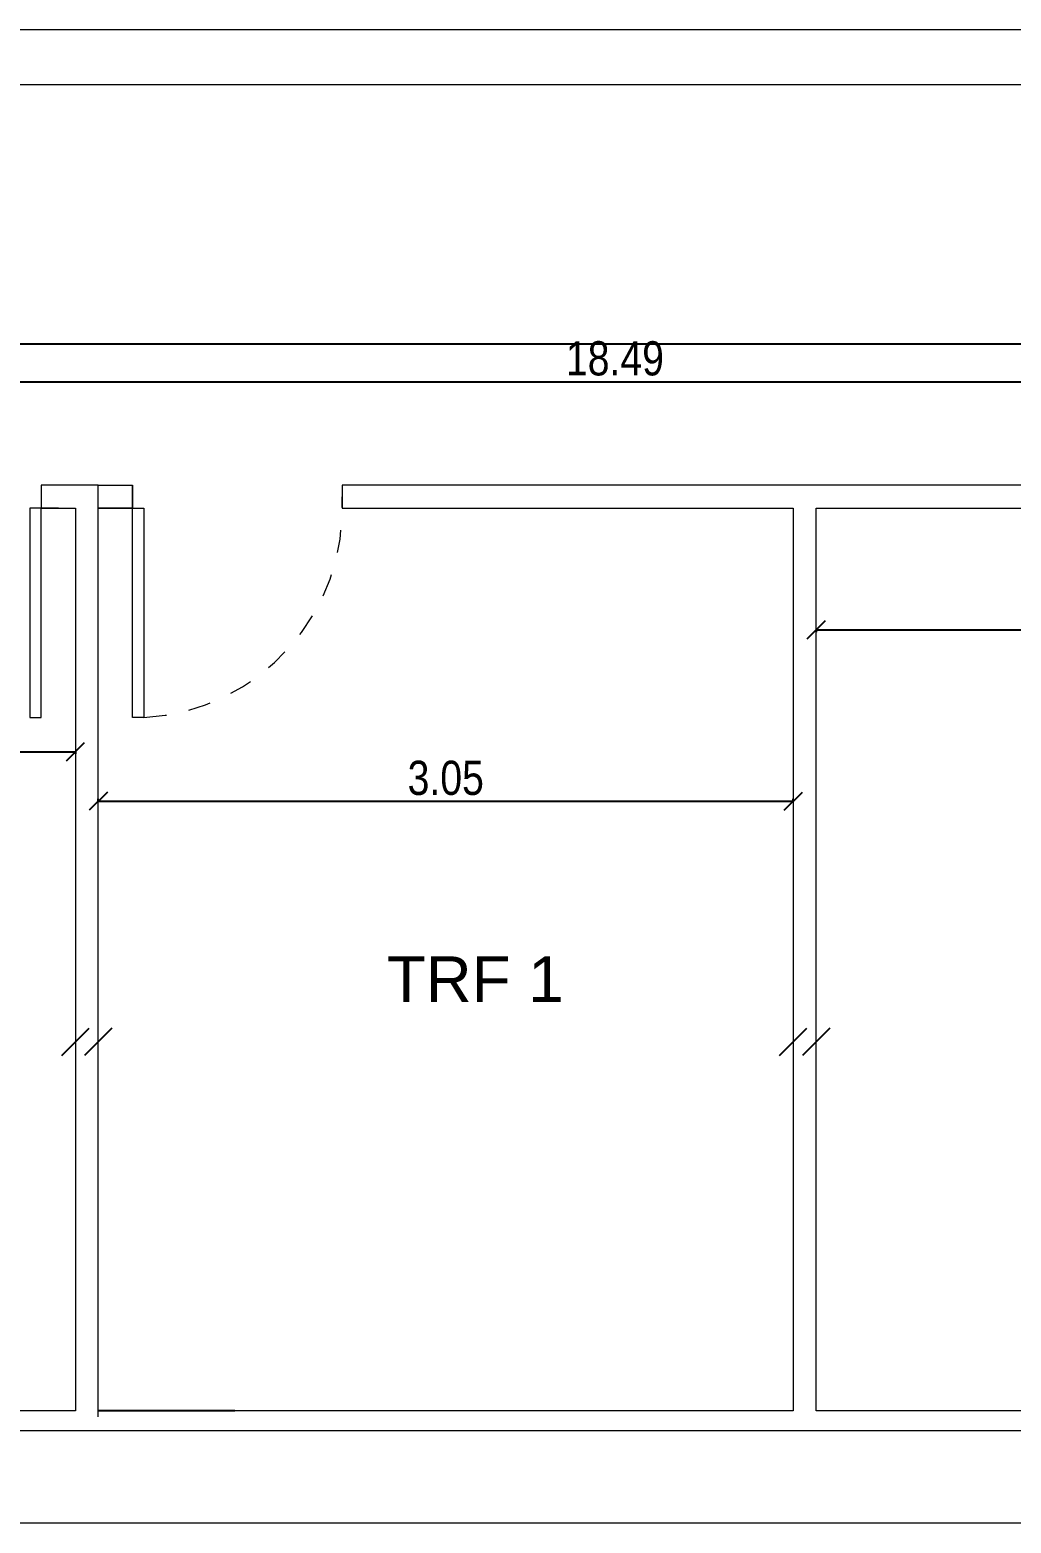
# Model space of a CAD drawing. Header units: millimetres. Extents: x 38 to 139, y 58 to 123.
# Drawn here: x 74.08 to 78.38, y 77.92 to 84.47 of the extents above; entities that cross this region are included whole.
import ezdxf

# ---------------------------------------------------------------- set-up
doc = ezdxf.new("R2010")
doc.units = ezdxf.units.MM
doc.linetypes.add('Dash 1_16_', pattern=[0.003174, 0.001587, -0.001587])
for name, color, linetype, lineweight in [('A-DOORSYM', 7, 'Continuous', 9), ('A-WALL', 7, 'Continuous', 9), ('DIMENSION', 1, 'Continuous', 25)]:
    doc.layers.add(name, color=color, linetype=linetype, lineweight=lineweight)
for name, color, linetype in [('EQ-Sanitario', 7, 'Continuous'), ('estructura', 7, 'Continuous'), ('Sectores', 3, 'Continuous')]:
    doc.layers.add(name, color=color, linetype=linetype)
doc.styles.add('ARIALNARROW', font='ARIALN.TTF')
doc.styles.add('MtXpl_Arial_Unicode_', font='ARIALUNI.ttf')
doc.dimstyles.new('C', dxfattribs={"dimscale": 1.5, "dimtxt": 0.15, "dimasz": 0.08, "dimexe": 0.01, "dimexo": 0, "dimgap": 0.025, "dimtad": 1, "dimzin": 0, "dimdsep": 46, "dimtxsty": 'ARIALNARROW', "dimblk": 'OBLIQUE', "dimcen": 0, "dimclrd": 256, "dimclre": 256, "dimclrt": 256, "dimadec": 0, "dimazin": 0, "dimtfac": 1.666667, "dimtofl": 0, "dimtmove": 0, "dimatfit": 0, "dimldrblk": 'OBLIQUE', "dimfxl": 0.1, "dimtolj": 1, "dimtzin": 0, "dimarcsym": 0})

# ---------------------------------------------------------------- blocks, each defined once
blk = doc.blocks.new('_Oblique')
at = {"layer": 'estructura', "color": 0, "lineweight": -2}
blk.add_line((-0.5, -0.5), (0.5, 0.5), dxfattribs=at)
blk = doc.blocks.new('*D84')
at = {"layer": 'Defpoints', "color": 0}
for p in [(49.513287, 83.973709), (85.888382, 83.695606), (85.888382, 83.095606)]:
    blk.add_point(p, dxfattribs=at)
at = {"layer": 'DIMENSION', "lineweight": -2}
for p, q in [((49.513287, 83.973709), (49.513287, 83.085606)), ((85.888382, 83.695606), (85.888382, 83.085606)), ((49.513287, 83.095606), (85.888382, 83.095606))]:
    blk.add_line(p, q, dxfattribs=at)
at = {"layer": 'DIMENSION', "lineweight": -2, "xscale": 0.08, "yscale": 0.08, "zscale": 0.08, "rotation": 180}
blk.add_blockref('_Oblique', (49.513287, 83.095606), dxfattribs=at)
at = {"layer": 'DIMENSION', "lineweight": -2, "xscale": 0.08, "yscale": 0.08, "zscale": 0.08}
blk.add_blockref('_Oblique', (85.888382, 83.095606), dxfattribs=at)
at = {"layer": 'DIMENSION', "insert": (67.700834, 83.197182), "char_height": 0.15, "attachment_point": 5, "style": 'ARIALNARROW'}
blk.add_mtext('\\A1;36.38', dxfattribs=at)
blk = doc.blocks.new('*D97')
at = {"layer": 'Defpoints', "color": 0}
for p in [(85.888382, 82.92871), (85.888382, 82.62871), (67.398382, 82.47371)]:
    blk.add_point(p, dxfattribs=at)
at = {"layer": 'DIMENSION', "lineweight": -2}
for p, q in [((67.398382, 82.47371), (67.398382, 82.93871)), ((67.398382, 82.92871), (85.888382, 82.92871)), ((85.888382, 82.62871), (85.888382, 82.93871))]:
    blk.add_line(p, q, dxfattribs=at)
at = {"layer": 'DIMENSION', "lineweight": -2, "xscale": 0.08, "yscale": 0.08, "zscale": 0.08, "rotation": 180}
blk.add_blockref('_Oblique', (67.398382, 82.92871), dxfattribs=at)
at = {"layer": 'DIMENSION', "lineweight": -2, "xscale": 0.08, "yscale": 0.08, "zscale": 0.08}
blk.add_blockref('_Oblique', (85.888382, 82.92871), dxfattribs=at)
at = {"layer": 'DIMENSION', "insert": (76.643382, 83.030286), "char_height": 0.15, "attachment_point": 5, "style": 'ARIALNARROW'}
blk.add_mtext('\\A1;18.49', dxfattribs=at)
blk = doc.blocks.new('*D98')
at = {"layer": 'Defpoints', "color": 0}
for p in [(69.913382, 81.838709), (74.275882, 81.303787), (74.275882, 81.303787)]:
    blk.add_point(p, dxfattribs=at)
at = {"layer": 'DIMENSION', "lineweight": -2}
for p, q in [((69.913382, 81.838709), (69.913382, 81.293787)), ((69.913382, 81.303787), (74.275882, 81.303787)), ((74.275882, 81.303787), (74.275882, 81.293787))]:
    blk.add_line(p, q, dxfattribs=at)
at = {"layer": 'DIMENSION', "lineweight": -2, "xscale": 0.08, "yscale": 0.08, "zscale": 0.08, "rotation": 180}
blk.add_blockref('_Oblique', (69.913382, 81.303787), dxfattribs=at)
at = {"layer": 'DIMENSION', "lineweight": -2, "xscale": 0.08, "yscale": 0.08, "zscale": 0.08}
blk.add_blockref('_Oblique', (74.275882, 81.303787), dxfattribs=at)
at = {"layer": 'DIMENSION', "insert": (72.094632, 81.405364), "char_height": 0.15, "attachment_point": 5, "style": 'ARIALNARROW'}
blk.add_mtext('\\A1;4.36', dxfattribs=at)
blk = doc.blocks.new('*D99')
at = {"layer": 'Defpoints', "color": 0}
for p in [(74.375882, 81.086479), (77.425882, 81.086479), (77.425882, 81.086479)]:
    blk.add_point(p, dxfattribs=at)
at = {"layer": 'DIMENSION', "lineweight": -2}
for p, q in [((74.375882, 81.086479), (74.375882, 81.096479)), ((74.375882, 81.086479), (77.425882, 81.086479)), ((77.425882, 81.086479), (77.425882, 81.096479))]:
    blk.add_line(p, q, dxfattribs=at)
at = {"layer": 'DIMENSION', "lineweight": -2, "xscale": 0.08, "yscale": 0.08, "zscale": 0.08, "rotation": 180}
blk.add_blockref('_Oblique', (74.375882, 81.086479), dxfattribs=at)
at = {"layer": 'DIMENSION', "lineweight": -2, "xscale": 0.08, "yscale": 0.08, "zscale": 0.08}
blk.add_blockref('_Oblique', (77.425882, 81.086479), dxfattribs=at)
at = {"layer": 'DIMENSION', "insert": (75.900882, 81.188055), "char_height": 0.15, "attachment_point": 5, "style": 'ARIALNARROW'}
blk.add_mtext('\\A1;3.05', dxfattribs=at)
blk = doc.blocks.new('*D100')
at = {"layer": 'Defpoints', "color": 0}
for p in [(77.525882, 81.838709), (83.363387, 81.838709), (83.363387, 81.086479)]:
    blk.add_point(p, dxfattribs=at)
at = {"layer": 'DIMENSION', "lineweight": -2}
for p, q in [((77.525882, 81.838709), (77.525882, 81.828709)), ((77.525882, 81.838709), (83.363387, 81.838709)), ((83.363387, 81.086479), (83.363387, 81.848709))]:
    blk.add_line(p, q, dxfattribs=at)
at = {"layer": 'DIMENSION', "lineweight": -2, "xscale": 0.08, "yscale": 0.08, "zscale": 0.08, "rotation": 180}
blk.add_blockref('_Oblique', (77.525882, 81.838709), dxfattribs=at)
at = {"layer": 'DIMENSION', "lineweight": -2, "xscale": 0.08, "yscale": 0.08, "zscale": 0.08}
blk.add_blockref('_Oblique', (83.363387, 81.838709), dxfattribs=at)
at = {"layer": 'DIMENSION', "insert": (80.444634, 81.940285), "char_height": 0.15, "attachment_point": 5, "style": 'ARIALNARROW'}
blk.add_mtext('\\A1;5.84', dxfattribs=at)

msp = doc.modelspace()

# ---------------------------------------------------------------- linework, layer by layer
at = {"layer": 'A-DOORSYM', "color": 252}
for p, q in [((74.075882, 82.37371), (74.075882, 81.45371)), ((74.125882, 82.37371), (74.075882, 82.37371)), ((74.075882, 82.37371), (74.075882, 81.45371)), ((74.125882, 82.37371), (74.075882, 82.37371)), ((74.125882, 81.45371), (74.125882, 82.37371)), ((74.125882, 81.45371), (74.125882, 82.37371)), ((74.525882, 81.45371), (74.525882, 82.37371)), ((74.525882, 82.37371), (74.575882, 82.37371)), ((74.575882, 82.37371), (74.575882, 81.45371)), ((74.075882, 81.45371), (74.125882, 81.45371)), ((74.075882, 81.45371), (74.125882, 81.45371)), ((74.575882, 81.45371), (74.525882, 81.45371))]:
    msp.add_line(p, q, dxfattribs=at)
at = {"layer": 'A-DOORSYM', "color": 252, "linetype": 'Dash 1_16_'}
msp.add_arc((74.525882, 82.37371), 0.921358, 273.110841, 3.110841, dxfattribs=at)
at = {"layer": 'A-WALL', "color": 252, "lineweight": 18}
for p, q in [((83.030005, 84.473709), (69.713382, 84.473709)), ((69.713382, 84.233709), (83.071814, 84.233709)), ((74.375882, 82.47371), (74.125882, 82.47371)), ((74.125882, 82.47371), (74.125882, 82.37371)), ((74.375882, 82.37371), (74.375882, 82.47371)), ((74.375882, 82.47371), (74.525882, 82.47371)), ((74.525882, 82.47371), (74.525882, 82.37371)), ((74.525882, 82.37371), (74.525882, 82.47371)), ((77.425882, 82.47371), (75.445882, 82.47371)), ((75.445882, 82.47371), (75.445882, 82.37371)), ((75.445882, 82.47371), (75.445882, 82.37371)), ((82.293387, 82.47371), (77.425882, 82.47371)), ((74.200882, 82.37371), (74.075882, 82.37371)), ((74.125882, 82.37371), (74.275882, 82.37371)), ((74.275882, 82.37371), (74.275882, 78.408709)), ((74.375882, 78.408709), (74.375882, 82.37371)), ((74.525882, 82.37371), (74.375882, 82.37371)), ((74.375882, 82.37371), (74.525882, 82.37371)), ((75.445882, 82.37371), (77.425882, 82.37371)), ((77.425882, 82.37371), (77.425882, 78.737486)), ((77.525882, 82.37371), (82.293387, 82.37371)), ((77.525882, 78.408709), (77.525882, 82.37371)), ((77.425882, 80.55371), (77.425882, 78.408709)), ((74.375882, 78.383709), (74.375882, 80.438709)), ((74.275882, 78.408709), (69.863382, 78.408709)), ((77.425882, 78.408709), (74.375882, 78.408709)), ((82.413387, 78.408709), (77.525882, 78.408709)), ((73.463382, 78.323709), (82.413387, 78.323709)), ((85.953387, 77.916209), (53.463387, 77.916209))]:
    msp.add_line(p, q, dxfattribs=at)
at = {"layer": 'EQ-Sanitario', "color": 252}
msp.add_line((74.975882, 78.408709), (74.375882, 78.408709), dxfattribs=at)
at = {"layer": 'estructura', "color": 252, "lineweight": -2}
for p, q in [((74.215882, 79.969461), (74.335882, 80.089461)), ((74.215882, 79.969461), (74.335882, 80.089461)), ((74.435882, 80.089461), (74.315882, 79.969461)), ((74.435882, 80.089461), (74.315882, 79.969461)), ((77.365882, 79.969461), (77.485882, 80.089461)), ((77.365882, 79.969461), (77.485882, 80.089461)), ((77.585882, 80.089461), (77.465882, 79.969461)), ((77.585882, 80.089461), (77.465882, 79.969461))]:
    msp.add_line(p, q, dxfattribs=at)

# ---------------------------------------------------------------- texts
at = {"layer": 'Sectores', "style": 'MtXpl_Arial_Unicode_'}
msp.add_text('TRF 1', height=0.2, dxfattribs=at).set_placement((75.642117, 80.204967))

# ---------------------------------------------------------------- dimensions: what is measured, and where the dimension line sits
at = {"layer": 'DIMENSION'}
for base, p1, p2, picture, middle in [((85.888382, 83.095606), (49.513287, 83.973709), (85.888382, 83.695606), '*D84', (67.700834, 83.197182)), ((85.888382, 82.92871), (67.398382, 82.47371), (85.888382, 82.62871), '*D97', (76.643382, 83.030286)), ((74.275882, 81.303787), (69.913382, 81.838709), (74.275882, 81.303787), '*D98', (72.094632, 81.405364)), ((77.425882, 81.086479), (74.375882, 81.086479), (77.425882, 81.086479), '*D99', (75.900882, 81.188055))]:
    dim = msp.add_linear_dim(base=base, p1=p1, p2=p2, dimstyle='C', override={"dimscale": 1, "dimlfac": 1, "dimtxsty": 'ARIALNARROW', "dimtolj": 1}, dxfattribs=at)
    dim.commit()
    dim.dimension.update_dxf_attribs({"geometry": picture, "text_midpoint": middle})
dim = msp.add_linear_dim(base=(83.363387, 81.838709), p1=(77.525882, 81.838709), p2=(83.363387, 81.086479), angle=180, dimstyle='C', override={"dimscale": 1, "dimlfac": 1, "dimtxsty": 'ARIALNARROW', "dimtolj": 1}, dxfattribs=at)
dim.commit()
dim.dimension.update_dxf_attribs({"geometry": '*D100', "text_midpoint": (80.444634, 81.940285)})

doc.saveas('drawing.dxf')
